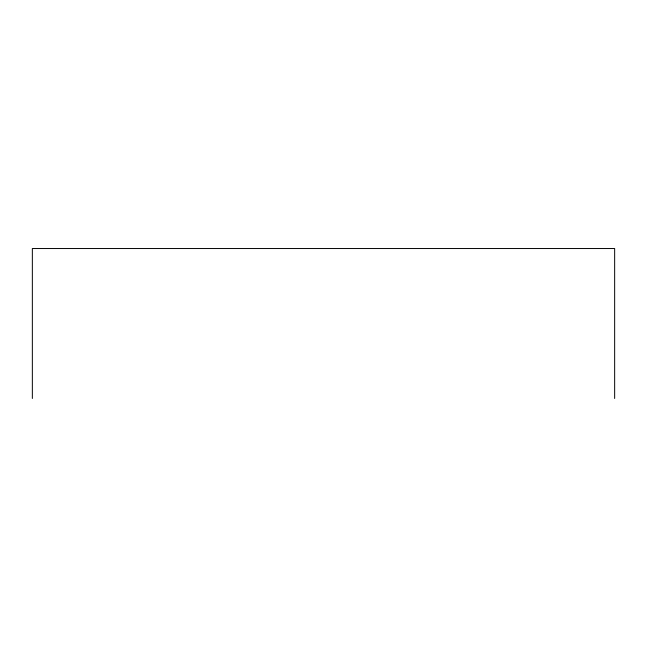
<?xml version="1.0" encoding="UTF-8"?>
<svg xmlns="http://www.w3.org/2000/svg" width="647" height="647" viewBox="0 0 647 647"><rect width="100%" height="100%" fill="white"/><g stroke="black" fill="none" stroke-linecap="round" stroke-linejoin="round"><path stroke-width="0.97" d="M614.65 398.471L614.65 248.529L32.35 248.529L32.35 398.471"/></g></svg>
